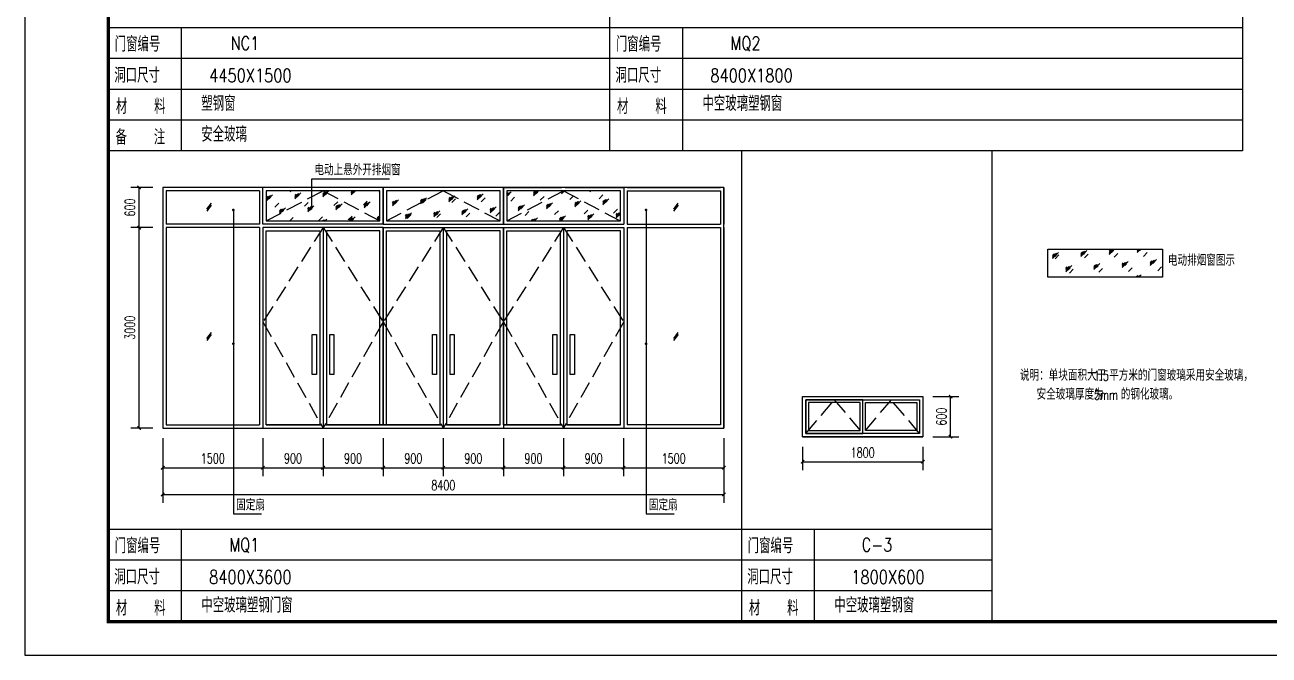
# Model space of a CAD drawing. Extents: x 63793 to 231107, y 20849 to 337643.
# Drawn here: x 139055 to 157680, y 20849 to 30279 of the extents above; entities that cross this region are included whole.
import ezdxf
from ezdxf.enums import TextEntityAlignment as Align

# ---------------------------------------------------------------- set-up
doc = ezdxf.new("R2010")
doc.units = 0
doc.header["$LTSCALE"] = 1000
doc.header["$MEASUREMENT"] = 0
doc.linetypes.add('DASH', pattern=[0.35, 0.25, -0.1])
for name, color, linetype in [('A-TEXT', 7, 'Continuous'), ('DIM_LEAD', 3, 'Continuous'), ('PUB_DIM', 3, 'Continuous'), ('PUB_TEXT', 7, 'Continuous'), ('PUB_TITLE', 4, 'Continuous'), ('SPACE_HATCH', 8, 'Continuous'), ('STAIR', 2, 'Continuous'), ('TEXT', 7, 'Continuous'), ('WALL', 2, 'Continuous'), ('WINDOW', 4, 'Continuous'), ('填充', 8, 'Continuous'), ('新块$0$WINDOW', 4, 'Continuous')]:
    doc.layers.add(name, color=color, linetype=linetype)
doc.styles.add('_TCH_DIM', font='SIMPLEX', dxfattribs={"bigfont": 'GBCBIG'})
doc.styles.add('_TCH_DIM_T3', font='SIMPLEX', dxfattribs={"width": 0.705882, "bigfont": 'GBCBIG'})
doc.styles.add('HZXY', font='ROMAND1', dxfattribs={"width": 0.8, "bigfont": 'HZXY'})
doc.styles.add('XY', font='romans.shx', dxfattribs={"height": 3, "bigfont": 'hzxy.shx'})
doc.dimstyles.new('_TCH_ARCH&&50', dxfattribs={"dimtxt": 148.75, "dimasz": 50, "dimexe": 125, "dimexo": 150, "dimgap": 63.125, "dimtad": 1, "dimdec": 0, "dimzin": 0, "dimdsep": 46, "dimtxsty": '_TCH_DIM_T3', "dimblk": 'ARCHTICK', "dimcen": 0.09, "dimclrt": 7, "dimazin": 2, "dimtfac": 1, "dimtdec": 0, "dimtix": 1, "dimtmove": 2, "dimatfit": 3, "dimfxl": 0, "dimtolj": 1, "dimtzin": 0, "dimarcsym": 0})
pattern_1 = [(45, (-53378.04, 210586.53), (-195.95343, 195.95343), [89.6, -230.4]), (45, (-53339.64, 210602.53), (-195.95343, 195.95343), [38.4, -281.6]), (45, (-53378.04, 210602.53), (-195.95343, 195.95343), [64, -256]), (45, (-53358.84, 210586.53), (214.96046, -214.96046), [80, -240]), (45, (-53378.04, 210570.53), (-195.95343, 195.95343), [128, -192]), (45, (-53378.04, 210618.53), (-195.95343, 195.95343), [32, -288])]

# ---------------------------------------------------------------- blocks, each defined once
blk = doc.blocks.new('_ArchTick')
at = {"color": 0, "linetype": 'ByBlock', "const_width": 0.4}
blk.add_lwpolyline([(-0.5, -0.5), (0.5, 0.5)], dxfattribs=at)
blk = doc.blocks.new('*D518')
at = {"layer": 'Defpoints', "color": 0, "transparency": 16777216}
for p in [(152496, 24717), (152912, 24717), (152496, 24117)]:
    blk.add_point(p, dxfattribs=at)
at = {"layer": 'PUB_DIM', "color": 0, "lineweight": -2, "transparency": 16777216}
for p, q in [((152646, 24717), (153037, 24717)), ((152912, 24117), (152912, 24717)), ((152646, 24117), (153037, 24117))]:
    blk.add_line(p, q, dxfattribs=at)
at = {"layer": 'PUB_DIM', "color": 0, "lineweight": -2, "transparency": 16777216, "xscale": 50, "yscale": 50, "zscale": 50}
for p, rotation in [((152912, 24717), 90), ((152912, 24117), 270)]:
    blk.add_blockref('_ArchTick', p, dxfattribs=dict(at, rotation=rotation))
at = {"layer": 'PUB_DIM', "color": 7, "transparency": 16777216, "insert": (152775, 24417), "char_height": 148.8, "attachment_point": 5, "rotation": 90, "style": '_TCH_DIM_T3'}
blk.add_mtext('\\A1;600', dxfattribs=at)
blk = doc.blocks.new('*D519')
at = {"layer": 'Defpoints', "color": 0, "transparency": 16777216}
for p in [(150696, 24117), (152496, 24117), (152496, 23742)]:
    blk.add_point(p, dxfattribs=at)
at = {"layer": 'PUB_DIM', "color": 0, "lineweight": -2, "transparency": 16777216}
for p, q in [((150696, 23967), (150696, 23617)), ((152496, 23967), (152496, 23617)), ((150696, 23742), (152496, 23742))]:
    blk.add_line(p, q, dxfattribs=at)
at = {"layer": 'PUB_DIM', "color": 0, "lineweight": -2, "transparency": 16777216, "xscale": 50, "yscale": 50, "zscale": 50, "rotation": 180}
blk.add_blockref('_ArchTick', (150696, 23742), dxfattribs=at)
at = {"layer": 'PUB_DIM', "color": 0, "lineweight": -2, "transparency": 16777216, "xscale": 50, "yscale": 50, "zscale": 50}
blk.add_blockref('_ArchTick', (152496, 23742), dxfattribs=at)
at = {"layer": 'PUB_DIM', "color": 7, "transparency": 16777216, "insert": (151596, 23879), "char_height": 148.8, "attachment_point": 5, "style": '_TCH_DIM_T3'}
blk.add_mtext('\\A1;1800', dxfattribs=at)
blk = doc.blocks.new('*D529')
at = {"layer": 'Defpoints', "color": 0, "transparency": 16777216}
for p in [(140765, 27247), (141118, 27247), (141118, 24247)]:
    blk.add_point(p, dxfattribs=at)
at = {"layer": 'PUB_DIM', "color": 0, "lineweight": -2, "transparency": 16777216}
for p, q in [((140968, 27247), (140640, 27247)), ((140765, 24247), (140765, 27247)), ((140968, 24247), (140640, 24247))]:
    blk.add_line(p, q, dxfattribs=at)
at = {"layer": 'PUB_DIM', "color": 0, "lineweight": -2, "transparency": 16777216, "xscale": 50, "yscale": 50, "zscale": 50}
for p, rotation in [((140765, 27247), 89.99708449134866), ((140765, 24247), 269.9970844913486)]:
    blk.add_blockref('_ArchTick', p, dxfattribs=dict(at, rotation=rotation))
at = {"layer": 'PUB_DIM', "color": 7, "transparency": 16777216, "insert": (140627, 25747), "char_height": 148.8, "attachment_point": 5, "rotation": 89.9971, "style": '_TCH_DIM_T3'}
blk.add_mtext('\\A1;3000', dxfattribs=at)
blk = doc.blocks.new('*D530')
at = {"layer": 'Defpoints', "color": 0, "transparency": 16777216}
for p in [(140765, 27847), (141119, 27847), (141118, 27247)]:
    blk.add_point(p, dxfattribs=at)
at = {"layer": 'PUB_DIM', "color": 0, "lineweight": -2, "transparency": 16777216}
for p, q in [((140969, 27847), (140640, 27847)), ((140765, 27247), (140765, 27847)), ((140968, 27247), (140640, 27247))]:
    blk.add_line(p, q, dxfattribs=at)
at = {"layer": 'PUB_DIM', "color": 0, "lineweight": -2, "transparency": 16777216, "xscale": 50, "yscale": 50, "zscale": 50}
for p, rotation in [((140765, 27847), 89.9970844913483), ((140765, 27247), 269.9970844913483)]:
    blk.add_blockref('_ArchTick', p, dxfattribs=dict(at, rotation=rotation))
at = {"layer": 'PUB_DIM', "color": 7, "transparency": 16777216, "insert": (140627, 27547), "char_height": 148.8, "attachment_point": 5, "rotation": 89.9971, "style": '_TCH_DIM_T3'}
blk.add_mtext('\\A1;600', dxfattribs=at)
blk = doc.blocks.new('*D531')
at = {"layer": 'Defpoints', "color": 0, "transparency": 16777216}
for p in [(141118, 23847), (149518, 23847), (149518, 23253)]:
    blk.add_point(p, dxfattribs=at)
at = {"layer": 'PUB_DIM', "color": 0, "lineweight": -2, "transparency": 16777216}
for p, q in [((141118, 23697), (141118, 23128)), ((149518, 23697), (149518, 23128)), ((141118, 23253), (149518, 23253))]:
    blk.add_line(p, q, dxfattribs=at)
at = {"layer": 'PUB_DIM', "color": 0, "lineweight": -2, "transparency": 16777216, "xscale": 50, "yscale": 50, "zscale": 50, "rotation": 180}
blk.add_blockref('_ArchTick', (141118, 23253), dxfattribs=at)
at = {"layer": 'PUB_DIM', "color": 0, "lineweight": -2, "transparency": 16777216, "xscale": 50, "yscale": 50, "zscale": 50}
blk.add_blockref('_ArchTick', (149518, 23253), dxfattribs=at)
at = {"layer": 'PUB_DIM', "color": 7, "transparency": 16777216, "insert": (145318, 23391), "char_height": 148.8, "attachment_point": 5, "style": '_TCH_DIM_T3'}
blk.add_mtext('\\A1;8400', dxfattribs=at)
blk = doc.blocks.new('*D532')
at = {"layer": 'Defpoints', "color": 0, "transparency": 16777216}
for p in [(148018, 24247), (149518, 24247), (149518, 23653)]:
    blk.add_point(p, dxfattribs=at)
at = {"layer": 'PUB_DIM', "color": 0, "lineweight": -2, "transparency": 16777216}
for p, q in [((148018, 24097), (148018, 23528)), ((149518, 24097), (149518, 23528)), ((148018, 23653), (149518, 23653))]:
    blk.add_line(p, q, dxfattribs=at)
at = {"layer": 'PUB_DIM', "color": 0, "lineweight": -2, "transparency": 16777216, "xscale": 50, "yscale": 50, "zscale": 50, "rotation": 180}
blk.add_blockref('_ArchTick', (148018, 23653), dxfattribs=at)
at = {"layer": 'PUB_DIM', "color": 0, "lineweight": -2, "transparency": 16777216, "xscale": 50, "yscale": 50, "zscale": 50}
blk.add_blockref('_ArchTick', (149518, 23653), dxfattribs=at)
at = {"layer": 'PUB_DIM', "color": 7, "transparency": 16777216, "insert": (148768, 23791), "char_height": 148.8, "attachment_point": 5, "style": '_TCH_DIM_T3'}
blk.add_mtext('\\A1;1500', dxfattribs=at)
blk = doc.blocks.new('*D533')
at = {"layer": 'Defpoints', "color": 0, "transparency": 16777216}
for p in [(147118, 24247), (148018, 24247), (148018, 23653)]:
    blk.add_point(p, dxfattribs=at)
at = {"layer": 'PUB_DIM', "color": 0, "lineweight": -2, "transparency": 16777216}
for p, q in [((147118, 24097), (147118, 23528)), ((148018, 24097), (148018, 23528)), ((147118, 23653), (148018, 23653))]:
    blk.add_line(p, q, dxfattribs=at)
at = {"layer": 'PUB_DIM', "color": 0, "lineweight": -2, "transparency": 16777216, "xscale": 50, "yscale": 50, "zscale": 50, "rotation": 180}
blk.add_blockref('_ArchTick', (147118, 23653), dxfattribs=at)
at = {"layer": 'PUB_DIM', "color": 0, "lineweight": -2, "transparency": 16777216, "xscale": 50, "yscale": 50, "zscale": 50}
blk.add_blockref('_ArchTick', (148018, 23653), dxfattribs=at)
at = {"layer": 'PUB_DIM', "color": 7, "transparency": 16777216, "insert": (147568, 23791), "char_height": 148.8, "attachment_point": 5, "style": '_TCH_DIM_T3'}
blk.add_mtext('\\A1;900', dxfattribs=at)
blk = doc.blocks.new('*D534')
at = {"layer": 'Defpoints', "color": 0, "transparency": 16777216}
for p in [(146218, 24247), (147118, 24247), (147118, 23653)]:
    blk.add_point(p, dxfattribs=at)
at = {"layer": 'PUB_DIM', "color": 0, "lineweight": -2, "transparency": 16777216}
for p, q in [((146218, 24097), (146218, 23528)), ((147118, 24097), (147118, 23528)), ((146218, 23653), (147118, 23653))]:
    blk.add_line(p, q, dxfattribs=at)
at = {"layer": 'PUB_DIM', "color": 0, "lineweight": -2, "transparency": 16777216, "xscale": 50, "yscale": 50, "zscale": 50, "rotation": 180}
blk.add_blockref('_ArchTick', (146218, 23653), dxfattribs=at)
at = {"layer": 'PUB_DIM', "color": 0, "lineweight": -2, "transparency": 16777216, "xscale": 50, "yscale": 50, "zscale": 50}
blk.add_blockref('_ArchTick', (147118, 23653), dxfattribs=at)
at = {"layer": 'PUB_DIM', "color": 7, "transparency": 16777216, "insert": (146668, 23791), "char_height": 148.8, "attachment_point": 5, "style": '_TCH_DIM_T3'}
blk.add_mtext('\\A1;900', dxfattribs=at)
blk = doc.blocks.new('*D535')
at = {"layer": 'Defpoints', "color": 0, "transparency": 16777216}
for p in [(145318, 24247), (146218, 24247), (146218, 23653)]:
    blk.add_point(p, dxfattribs=at)
at = {"layer": 'PUB_DIM', "color": 0, "lineweight": -2, "transparency": 16777216}
for p, q in [((145318, 24097), (145318, 23528)), ((146218, 24097), (146218, 23528)), ((145318, 23653), (146218, 23653))]:
    blk.add_line(p, q, dxfattribs=at)
at = {"layer": 'PUB_DIM', "color": 0, "lineweight": -2, "transparency": 16777216, "xscale": 50, "yscale": 50, "zscale": 50, "rotation": 180}
blk.add_blockref('_ArchTick', (145318, 23653), dxfattribs=at)
at = {"layer": 'PUB_DIM', "color": 0, "lineweight": -2, "transparency": 16777216, "xscale": 50, "yscale": 50, "zscale": 50}
blk.add_blockref('_ArchTick', (146218, 23653), dxfattribs=at)
at = {"layer": 'PUB_DIM', "color": 7, "transparency": 16777216, "insert": (145768, 23791), "char_height": 148.8, "attachment_point": 5, "style": '_TCH_DIM_T3'}
blk.add_mtext('\\A1;900', dxfattribs=at)
blk = doc.blocks.new('*D536')
at = {"layer": 'Defpoints', "color": 0, "transparency": 16777216}
for p in [(144418, 24247), (145318, 24247), (145318, 23653)]:
    blk.add_point(p, dxfattribs=at)
at = {"layer": 'PUB_DIM', "color": 0, "lineweight": -2, "transparency": 16777216}
for p, q in [((144418, 24097), (144418, 23528)), ((145318, 24097), (145318, 23528)), ((144418, 23653), (145318, 23653))]:
    blk.add_line(p, q, dxfattribs=at)
at = {"layer": 'PUB_DIM', "color": 0, "lineweight": -2, "transparency": 16777216, "xscale": 50, "yscale": 50, "zscale": 50, "rotation": 180}
blk.add_blockref('_ArchTick', (144418, 23653), dxfattribs=at)
at = {"layer": 'PUB_DIM', "color": 0, "lineweight": -2, "transparency": 16777216, "xscale": 50, "yscale": 50, "zscale": 50}
blk.add_blockref('_ArchTick', (145318, 23653), dxfattribs=at)
at = {"layer": 'PUB_DIM', "color": 7, "transparency": 16777216, "insert": (144868, 23791), "char_height": 148.8, "attachment_point": 5, "style": '_TCH_DIM_T3'}
blk.add_mtext('\\A1;900', dxfattribs=at)
blk = doc.blocks.new('*D537')
at = {"layer": 'Defpoints', "color": 0, "transparency": 16777216}
for p in [(143518, 24247), (144418, 24247), (144418, 23653)]:
    blk.add_point(p, dxfattribs=at)
at = {"layer": 'PUB_DIM', "color": 0, "lineweight": -2, "transparency": 16777216}
for p, q in [((143518, 24097), (143518, 23528)), ((144418, 24097), (144418, 23528)), ((143518, 23653), (144418, 23653))]:
    blk.add_line(p, q, dxfattribs=at)
at = {"layer": 'PUB_DIM', "color": 0, "lineweight": -2, "transparency": 16777216, "xscale": 50, "yscale": 50, "zscale": 50, "rotation": 180}
blk.add_blockref('_ArchTick', (143518, 23653), dxfattribs=at)
at = {"layer": 'PUB_DIM', "color": 0, "lineweight": -2, "transparency": 16777216, "xscale": 50, "yscale": 50, "zscale": 50}
blk.add_blockref('_ArchTick', (144418, 23653), dxfattribs=at)
at = {"layer": 'PUB_DIM', "color": 7, "transparency": 16777216, "insert": (143968, 23791), "char_height": 148.8, "attachment_point": 5, "style": '_TCH_DIM_T3'}
blk.add_mtext('\\A1;900', dxfattribs=at)
blk = doc.blocks.new('*D538')
at = {"layer": 'Defpoints', "color": 0, "transparency": 16777216}
for p in [(142618, 24247), (143518, 24247), (143518, 23653)]:
    blk.add_point(p, dxfattribs=at)
at = {"layer": 'PUB_DIM', "color": 0, "lineweight": -2, "transparency": 16777216}
for p, q in [((142618, 24097), (142618, 23528)), ((143518, 24097), (143518, 23528)), ((142618, 23653), (143518, 23653))]:
    blk.add_line(p, q, dxfattribs=at)
at = {"layer": 'PUB_DIM', "color": 0, "lineweight": -2, "transparency": 16777216, "xscale": 50, "yscale": 50, "zscale": 50, "rotation": 180}
blk.add_blockref('_ArchTick', (142618, 23653), dxfattribs=at)
at = {"layer": 'PUB_DIM', "color": 0, "lineweight": -2, "transparency": 16777216, "xscale": 50, "yscale": 50, "zscale": 50}
blk.add_blockref('_ArchTick', (143518, 23653), dxfattribs=at)
at = {"layer": 'PUB_DIM', "color": 7, "transparency": 16777216, "insert": (143068, 23791), "char_height": 148.8, "attachment_point": 5, "style": '_TCH_DIM_T3'}
blk.add_mtext('\\A1;900', dxfattribs=at)
blk = doc.blocks.new('*D539')
at = {"layer": 'Defpoints', "color": 0, "transparency": 16777216}
for p in [(141118, 24247), (142618, 24247), (142618, 23653)]:
    blk.add_point(p, dxfattribs=at)
at = {"layer": 'PUB_DIM', "color": 0, "lineweight": -2, "transparency": 16777216}
for p, q in [((141118, 24097), (141118, 23528)), ((142618, 24097), (142618, 23528)), ((141118, 23653), (142618, 23653))]:
    blk.add_line(p, q, dxfattribs=at)
at = {"layer": 'PUB_DIM', "color": 0, "lineweight": -2, "transparency": 16777216, "xscale": 50, "yscale": 50, "zscale": 50, "rotation": 180}
blk.add_blockref('_ArchTick', (141118, 23653), dxfattribs=at)
at = {"layer": 'PUB_DIM', "color": 0, "lineweight": -2, "transparency": 16777216, "xscale": 50, "yscale": 50, "zscale": 50}
blk.add_blockref('_ArchTick', (142618, 23653), dxfattribs=at)
at = {"layer": 'PUB_DIM', "color": 7, "transparency": 16777216, "insert": (141868, 23791), "char_height": 148.8, "attachment_point": 5, "style": '_TCH_DIM_T3'}
blk.add_mtext('\\A1;1500', dxfattribs=at)

msp = doc.modelspace()

# ---------------------------------------------------------------- hatches: boundary and pattern name
at = {"layer": '填充'}
h = msp.add_hatch(dxfattribs=at)
h.set_pattern_fill('玻璃1', color=256, scale=40, style=0)
h.set_pattern_definition(pattern_1)
h.paths.add_polyline_path([(142668.5, 27347.1), (144368.5, 27347.1), (144368.5, 27797.1), (142668.5, 27797.1)])
h = msp.add_hatch(dxfattribs=at)
h.set_pattern_fill('玻璃1', color=256, scale=40, style=0)
h.set_pattern_definition(pattern_1)
h.paths.add_polyline_path([(146168.5, 27797.1), (144468.5, 27797.1), (144468.5, 27347.1), (146168.5, 27347.1)])
h = msp.add_hatch(dxfattribs=at)
h.set_pattern_fill('玻璃1', color=256, scale=40, style=0)
h.set_pattern_definition(pattern_1)
h.paths.add_polyline_path([(147968.5, 27797.1), (146268.5, 27797.1), (146268.5, 27347.1), (147968.5, 27347.1)])
h = msp.add_hatch(dxfattribs=at)
h.set_pattern_fill('玻璃1', color=256, scale=40, style=0)
h.set_pattern_definition([(45, (-7522030.7, 1330482.23), (-195.953431, 195.953431), [89.6, -230.4]), (45, (-7521992.3, 1330498.23), (-195.953431, 195.953431), [38.4, -281.6]), (45, (-7522030.7, 1330498.23), (-195.953431, 195.953431), [64, -256]), (45, (-7522011.5, 1330482.23), (214.960461, -214.960461), [80, -240]), (45, (-7522030.7, 1330466.23), (-195.953431, 195.953431), [128, -192]), (45, (-7522030.7, 1330514.23), (-195.953431, 195.953431), [32, -288])])
h.paths.add_polyline_path([(154367, 26925.3), (156083, 26925.3), (156083, 26506.2), (154367, 26506.2)])

# ---------------------------------------------------------------- linework, layer by layer
at = {"ltscale": 5}
for p, q in [((141400.3, 28395), (141400.3, 30235)), ((148902.5, 28395), (148902.5, 30235)), ((157281.8, 29775), (140304.7, 29775)), ((157281.8, 29315), (140304.7, 29315)), ((157281.8, 28855), (140304.7, 28855)), ((141400.3, 21348.8), (141400.3, 22728.8)), ((150875.3, 21348.8), (150875.3, 22728.8)), ((153530.7, 22268.8), (140304.7, 22268.8)), ((153530.7, 21808.8), (140304.7, 21808.8)), ((155308.9, 21348.8), (140304.7, 21348.8))]:
    msp.add_line(p, q, dxfattribs=at)
for points in [[(149518.5, 27847.1), (141118.5, 27847.1), (141118.5, 24247.1), (149518.5, 24247.1)], [(150696.3, 24717.5), (152496.3, 24717.5), (152496.3, 24117.5), (150696.3, 24117.5)], [(150746.3, 24667.5), (152446.3, 24667.5), (152446.3, 24167.5), (150746.3, 24167.5)]]:
    msp.add_lwpolyline(points, close=True)
at = {"layer": 'DIM_LEAD'}
for p, q in [((143351.9, 27556.6), (143351.9, 27975.1)), ((143351.9, 27556.6), (143351.9, 27975.1)), ((143351.9, 27975.1), (144511.7, 27975.1)), ((142175.2, 27510.3), (142175.2, 22962)), ((142175.2, 27510.3), (142175.2, 22962)), ((148353.5, 27510.3), (148353.5, 22962)), ((148353.5, 27510.3), (148353.5, 22962)), ((142175.2, 25507.4), (142175.2, 22962)), ((148353.5, 25507.4), (148353.5, 22962)), ((142175.2, 22962), (142596.9, 22962)), ((148353.5, 22962), (148775.2, 22962))]:
    msp.add_line(p, q, dxfattribs=at)
at = {"layer": 'DIM_LEAD', "const_width": 20}
for points in [[(143351.9, 27546.6, 1), (143351.9, 27566.6, 1)], [(143351.9, 27546.6, 1), (143351.9, 27566.6, 1)], [(142175.2, 27520.3, 1), (142175.2, 27500.3, 1)], [(142175.2, 27520.3, 1), (142175.2, 27500.3, 1)], [(148353.5, 27520.3, 1), (148353.5, 27500.3, 1)], [(148353.5, 27520.3, 1), (148353.5, 27500.3, 1)], [(142175.2, 25517.4, 1), (142175.2, 25497.4, 1)], [(148353.5, 25517.4, 1), (148353.5, 25497.4, 1)]]:
    msp.add_lwpolyline(points, format="xyb", close=True, dxfattribs=at)
at = {"layer": 'PUB_TITLE'}
msp.add_lwpolyline([(139054.7, 20848.8), (168754.7, 20848.8), (168754.7, 41848.8), (139054.7, 41848.8)], close=True, dxfattribs=at)
at = {"layer": 'PUB_TITLE', "const_width": 50}
msp.add_lwpolyline([(140304.7, 21348.8), (168254.7, 21348.8), (168254.7, 41348.8), (140304.7, 41348.8)], close=True, dxfattribs=at)
at = {"layer": 'SPACE_HATCH', "linetype": 'DASH'}
for points in [[(142668.5, 27347.1), (143518.5, 27797.1), (144368.5, 27347.1)], [(144468.5, 27347.1), (145318.5, 27797.1), (146168.5, 27347.1)], [(146268.5, 27347.1), (147118.5, 27797.1), (147968.5, 27347.1)], [(143518.5, 27247.1), (142618.5, 25834.6), (143518.5, 24247.1)], [(143518.5, 27247.1), (144418.7, 25834.6), (143518.5, 24247.1)], [(145318.5, 27247.1), (144418.2, 25834.6), (145318.5, 24247.1)], [(145318.5, 27247.1), (146218.5, 25834.6), (145318.5, 24247.1)], [(147118.5, 27247.1), (146218.2, 25834.6), (147118.5, 24247.1)], [(147118.5, 27247.1), (148018.5, 25834.6), (147118.5, 24247.1)], [(150746.3, 24167.5), (151171.3, 24667.5), (151596.3, 24167.5)], [(152446.3, 24167.5), (152021.3, 24667.5), (151596.3, 24167.5)]]:
    msp.add_lwpolyline(points, dxfattribs=at)
at = {"layer": 'STAIR'}
msp.add_lwpolyline([(154367, 26925.3), (156083, 26925.3), (156083, 26506.2), (154367, 26506.2)], close=True, dxfattribs=at)
at = {"layer": 'WALL', "ltscale": 5}
for p, q in [((147806.8, 41348.8), (147806.8, 28395)), ((157281.8, 34006.3), (157281.8, 28395)), ((157281.8, 30235), (140304.7, 30235)), ((157281.8, 28395), (140304.7, 28395)), ((149779.7, 28395), (149779.7, 21348.8)), ((153530.7, 28395), (153530.7, 21348.8)), ((153530.7, 22728.8), (140304.7, 22728.8)), ((155308.9, 21348.8), (140304.7, 21348.8))]:
    msp.add_line(p, q, dxfattribs=at)
at = {"layer": 'WINDOW'}
for p, q in [((141841.8, 27613.6), (141774.3, 27520.3)), ((141844.8, 27583.8), (141777.3, 27490.5)), ((148830.8, 27613.6), (148763.3, 27520.3)), ((148833.7, 27583.8), (148766.2, 27490.5)), ((141118.5, 27297.1), (141118.3, 27297.1)), ((141118.5, 27197.1), (141118.3, 27197.1)), ((141841.8, 25677.9), (141774.3, 25584.6)), ((141844.8, 25648.2), (141777.3, 25554.9)), ((148830.8, 25677.9), (148763.3, 25584.6)), ((148833.7, 25648.2), (148766.2, 25554.9)), ((141118.3, 24247.1), (149518.5, 24247.1))]:
    msp.add_line(p, q, dxfattribs=at)
for points in [[(143356.5, 25647), (143418.5, 25647), (143418.5, 25047.1), (143356.5, 25047.1)], [(143618.5, 25647), (143680.4, 25647), (143680.4, 25047.1), (143618.5, 25047.1)], [(145156.5, 25647), (145218.5, 25647), (145218.5, 25047.1), (145156.5, 25047.1)], [(145418.5, 25647), (145480.4, 25647), (145480.4, 25047.1), (145418.5, 25047.1)], [(146956.5, 25647), (147018.5, 25647), (147018.5, 25047.1), (146956.5, 25047.1)], [(147218.5, 25647), (147280.4, 25647), (147280.4, 25047.1), (147218.5, 25047.1)]]:
    msp.add_lwpolyline(points, close=True, dxfattribs=at)
at = {"layer": '新块$0$WINDOW'}
for p, q in [((141118.5, 27847.1), (141118.5, 27297.1)), ((141168.5, 27797.1), (141168.5, 27297.1)), ((142568.5, 27797.1), (141168.5, 27797.1)), ((142568.5, 27797.1), (142568.5, 27297.1)), ((144418.5, 27297.1), (144418.5, 27847.1)), ((144418.5, 27297.1), (144418.5, 27847.1)), ((146218.5, 27297.1), (146218.5, 27847.1)), ((146218.5, 27847.1), (146218.5, 27297.1)), ((148018.5, 27847.1), (148018.5, 27297.1)), ((148068.5, 27797.1), (148068.5, 27297.1)), ((148068.5, 27797.1), (149468.5, 27797.1)), ((149468.5, 27797.1), (149468.5, 27297.1)), ((149518.5, 27847.1), (149518.5, 27297.1)), ((141118.5, 27247.1), (141118.5, 24247.1)), ((142568.5, 27297.1), (141168.5, 27297.1)), ((141168.5, 27247.1), (141168.5, 24297.1)), ((142568.5, 27247.1), (141168.5, 27247.1)), ((142568.5, 27247.1), (142568.5, 24297.1)), ((144418.6, 27297.1), (142618.5, 27297.1)), ((144418.6, 27247.1), (142618.5, 27247.1)), ((142618.5, 27247.1), (142618.5, 24247.1)), ((143518.5, 27247.1), (143518.5, 24247.1)), ((144418.4, 27247.1), (146218.5, 27247.1)), ((144418.5, 27297.1), (146218.5, 27297.1)), ((144418.5, 24297.1), (144418.5, 27247.1)), ((144418.5, 24297.1), (144418.5, 27247.1)), ((145318.5, 27247.1), (145318.5, 24247.1)), ((146218.4, 27297.1), (147143.6, 27297.1)), ((146218.4, 27247.1), (148018.5, 27247.1)), ((146218.4, 27247.1), (146218.5, 24247.1)), ((146218.5, 24297.1), (146218.5, 27247.1)), ((147118.5, 27247.1), (147118.5, 24247.1)), ((147143.6, 27297.1), (148018.5, 27297.1)), ((148018.5, 27247.1), (148018.5, 24247.1)), ((148068.5, 27297.1), (149468.5, 27297.1)), ((148068.5, 27247.1), (149468.5, 27247.1)), ((148068.5, 27247.1), (148068.5, 24297.1)), ((149468.5, 27247.1), (149468.5, 24297.1)), ((149518.5, 27247.1), (149518.5, 24247.1)), ((152446.3, 24667.5), (152446.3, 24167.5)), ((141168.5, 24297.1), (142568.5, 24297.1)), ((142668.5, 24297.1), (143493.3, 24297.1)), ((146168.5, 24297.1), (145343.6, 24297.1)), ((147968.5, 24297.1), (147143.6, 24297.1)), ((149468.5, 24297.1), (148068.5, 24297.1)), ((150696.3, 24117.5), (152496.3, 24117.5))]:
    msp.add_line(p, q, dxfattribs=at)
for points in [[(142618.5, 27297.1), (142618.5, 27847.1), (141118.5, 27847.1)], [(144418.5, 27847.1), (144418.5, 27297.1)], [(144418.5, 27847.1), (144418.5, 27297.1)], [(146218.5, 27297.1), (146218.5, 27847.1), (147093.6, 27847.1)], [(146218.5, 27847.1), (146218.5, 27297.1)], [(147143.6, 27847.1), (148018.5, 27847.1)], [(148068.5, 27847.1), (149468.5, 27847.1)], [(143543.3, 24297.1), (144418.5, 24297.1), (144418.5, 27247.1)], [(144418.5, 27247.1), (144418.5, 24297.1), (143543.3, 24297.1)], [(145293.6, 24297.1), (144418.5, 24297.1), (144418.5, 27247.1)], [(144418.5, 27247.1), (144418.5, 24297.1), (145293.6, 24297.1)], [(147093.6, 24297.1), (146218.5, 24297.1), (146218.5, 27247.1)], [(146218.5, 27247.1), (146218.5, 24297.1), (147093.6, 24297.1)]]:
    msp.add_lwpolyline(points, dxfattribs=at)
for points in [[(142668.5, 27347.1), (144368.5, 27347.1), (144368.5, 27797.1), (142668.5, 27797.1)], [(146168.5, 27797.1), (144468.5, 27797.1), (144468.5, 27347.1), (146168.5, 27347.1)], [(147968.5, 27797.1), (146268.5, 27797.1), (146268.5, 27347.1), (147968.5, 27347.1)], [(142668.5, 27197.1), (143468.5, 27197.1), (143468.5, 24297.1), (142668.5, 24297.1)], [(144368.6, 27197.1), (143568.5, 27197.1), (143568.5, 24297.1), (144368.6, 24297.1)], [(144468.3, 27197.1), (145268.5, 27197.1), (145268.5, 24297.1), (144468.3, 24297.1)], [(146168.5, 27197.1), (145368.5, 27197.1), (145368.5, 24297.1), (146168.5, 24297.1)], [(146268.3, 27197.1), (147068.5, 27197.1), (147068.5, 24297.1), (146268.3, 24297.1)], [(147968.5, 27197.1), (147168.5, 27197.1), (147168.5, 24297.1), (147968.5, 24297.1)], [(150746.3, 24167.5), (151596.3, 24167.5), (151596.3, 24667.5), (150746.3, 24667.5)], [(150786.3, 24207.5), (151556.3, 24207.5), (151556.3, 24627.5), (150786.3, 24627.5)], [(152446.3, 24167.5), (151596.3, 24167.5), (151596.3, 24667.5), (152446.3, 24667.5)], [(152406.3, 24207.5), (151636.3, 24207.5), (151636.3, 24627.5), (152406.3, 24627.5)]]:
    msp.add_lwpolyline(points, close=True, dxfattribs=at)

# ---------------------------------------------------------------- texts
at = {"layer": 'A-TEXT', "color": 3, "style": 'XY', "width": 0.8}
for s, p in [('门窗编号', (140398.6, 29879.3)), ('门窗编号', (147900.7, 29879.3)), ('洞口尺寸', (140392.9, 29413.2)), ('洞口尺寸', (147895, 29413.2)), ('材   料', (140416.8, 28947.1)), ('塑钢窗', (141695.1, 28991)), ('材   料', (147918.9, 28947.1)), ('中空玻璃塑钢窗', (149197.2, 28991)), ('备   注', (140411.8, 28487.1)), ('安全玻璃', (141695.1, 28531)), ('门窗编号', (140398.6, 22373.1)), ('门窗编号', (149873.6, 22373.1)), ('洞口尺寸', (140392.9, 21907.1)), ('洞口尺寸', (149867.9, 21907.1)), ('材   料', (140416.8, 21441)), ('中空玻璃塑钢门窗', (141695.1, 21484.9)), ('材   料', (149891.8, 21441)), ('中空玻璃塑钢窗', (151170.1, 21484.9))]:
    msp.add_text(s, height=224.84, dxfattribs=at).set_placement(p)
at = {"layer": 'DIM_LEAD', "color": 7, "style": '_TCH_DIM'}
for s, height, p in [('电动排烟窗图示', 168.79, (156165.4, 26674.8)), ('说明：单块面积大于', 168.79, (153950.7, 24954.6)), ('平方米的门窗玻璃采用安全玻璃，', 168.794, (155286.6, 24954.6)), ('安全玻璃厚度为', 168.79, (154199.6, 24671)), ('的钢化玻璃。', 168.79, (155459.7, 24671))]:
    msp.add_text(s, height=height, dxfattribs=at).set_placement(p)
at = {"layer": 'DIM_LEAD', "color": 7, "style": '_TCH_DIM', "width": 0.705882}
for s, p in [('1.5', (155056.6, 24954.6)), ('5mm', (155059.7, 24671))]:
    msp.add_text(s, height=148.75, dxfattribs=at).set_placement(p)
at = {"layer": 'PUB_TEXT', "style": '_TCH_DIM'}
for s, p in [('电动上悬外开排烟窗', (143388.7, 28027.6)), ('固定扇', (142216.7, 23014.5)), ('固定扇', (148395, 23014.5))]:
    msp.add_text(s, height=168.79, dxfattribs=at).set_placement(p)
at = {"layer": 'TEXT', "style": 'HZXY', "width": 0.8}
for s, p in [('NC1', (142565.3, 30006.3)), ('MQ2', (150067.4, 30006.3)), ('4450X1500', (143047.4, 29523.7)), ('8400X1800', (150549.5, 29523.7)), ('MQ1', (142565.3, 22500.2)), ('C-3', (152040.3, 22500.2)), ('8400X3600', (143047.4, 22017.6)), ('1800X600', (152522.4, 22017.6))]:
    msp.add_text(s, height=200, dxfattribs=at).set_placement(p, align=Align.MIDDLE_RIGHT)

# ---------------------------------------------------------------- dimensions: what is measured, and where the dimension line sits
at = {"layer": 'PUB_DIM'}
for p1, p2, distance, text, picture, middle in [((141118.5, 27247.1), (141118.5, 27847.1), 353.7, '600', '*D530', (140627.3, 27547.2)), ((141118.3, 24247.1), (141118.5, 27247.1), 353.7, '3000', '*D529', (140627.2, 25747.2)), ((152496.3, 24117.5), (152496.3, 24717.5), -415.8, '600', '*D518', (152774.6, 24417.5)), ((141118.3, 24247.1), (142618.5, 24247.1), -594, '1500', '*D539', (141868.4, 23790.7)), ((142618.5, 24247.1), (143518.5, 24247.1), -594, '900', '*D538', (143068.5, 23790.7)), ((143518.5, 24247.1), (144418.5, 24247.1), -594, '900', '*D537', (143968.5, 23790.7)), ((144418.5, 24247.1), (145318.5, 24247.1), -594, '900', '*D536', (144868.5, 23790.7)), ((145318.5, 24247.1), (146218.5, 24247.1), -594, '900', '*D535', (145768.5, 23790.7)), ((146218.5, 24247.1), (147118.5, 24247.1), -594, '900', '*D534', (146668.5, 23790.7)), ((147118.5, 24247.1), (148018.5, 24247.1), -594, '900', '*D533', (147568.5, 23790.7)), ((148018.5, 24247.1), (149518.5, 24247.1), -594, '1500', '*D532', (148768.5, 23790.7)), ((150696.3, 24117.5), (152496.3, 24117.5), -375.7, '1800', '*D519', (151596.3, 23879.3)), ((141118.3, 23847.1), (149518.5, 23847.1), -594, '8400', '*D531', (145318.4, 23390.7))]:
    dim = msp.add_aligned_dim(p1=p1, p2=p2, distance=distance, text=text, dimstyle='_TCH_ARCH&&50', dxfattribs=at)
    dim.commit()
    dim.dimension.update_dxf_attribs({"geometry": picture, "text_midpoint": middle})

doc.saveas('drawing.dxf')
